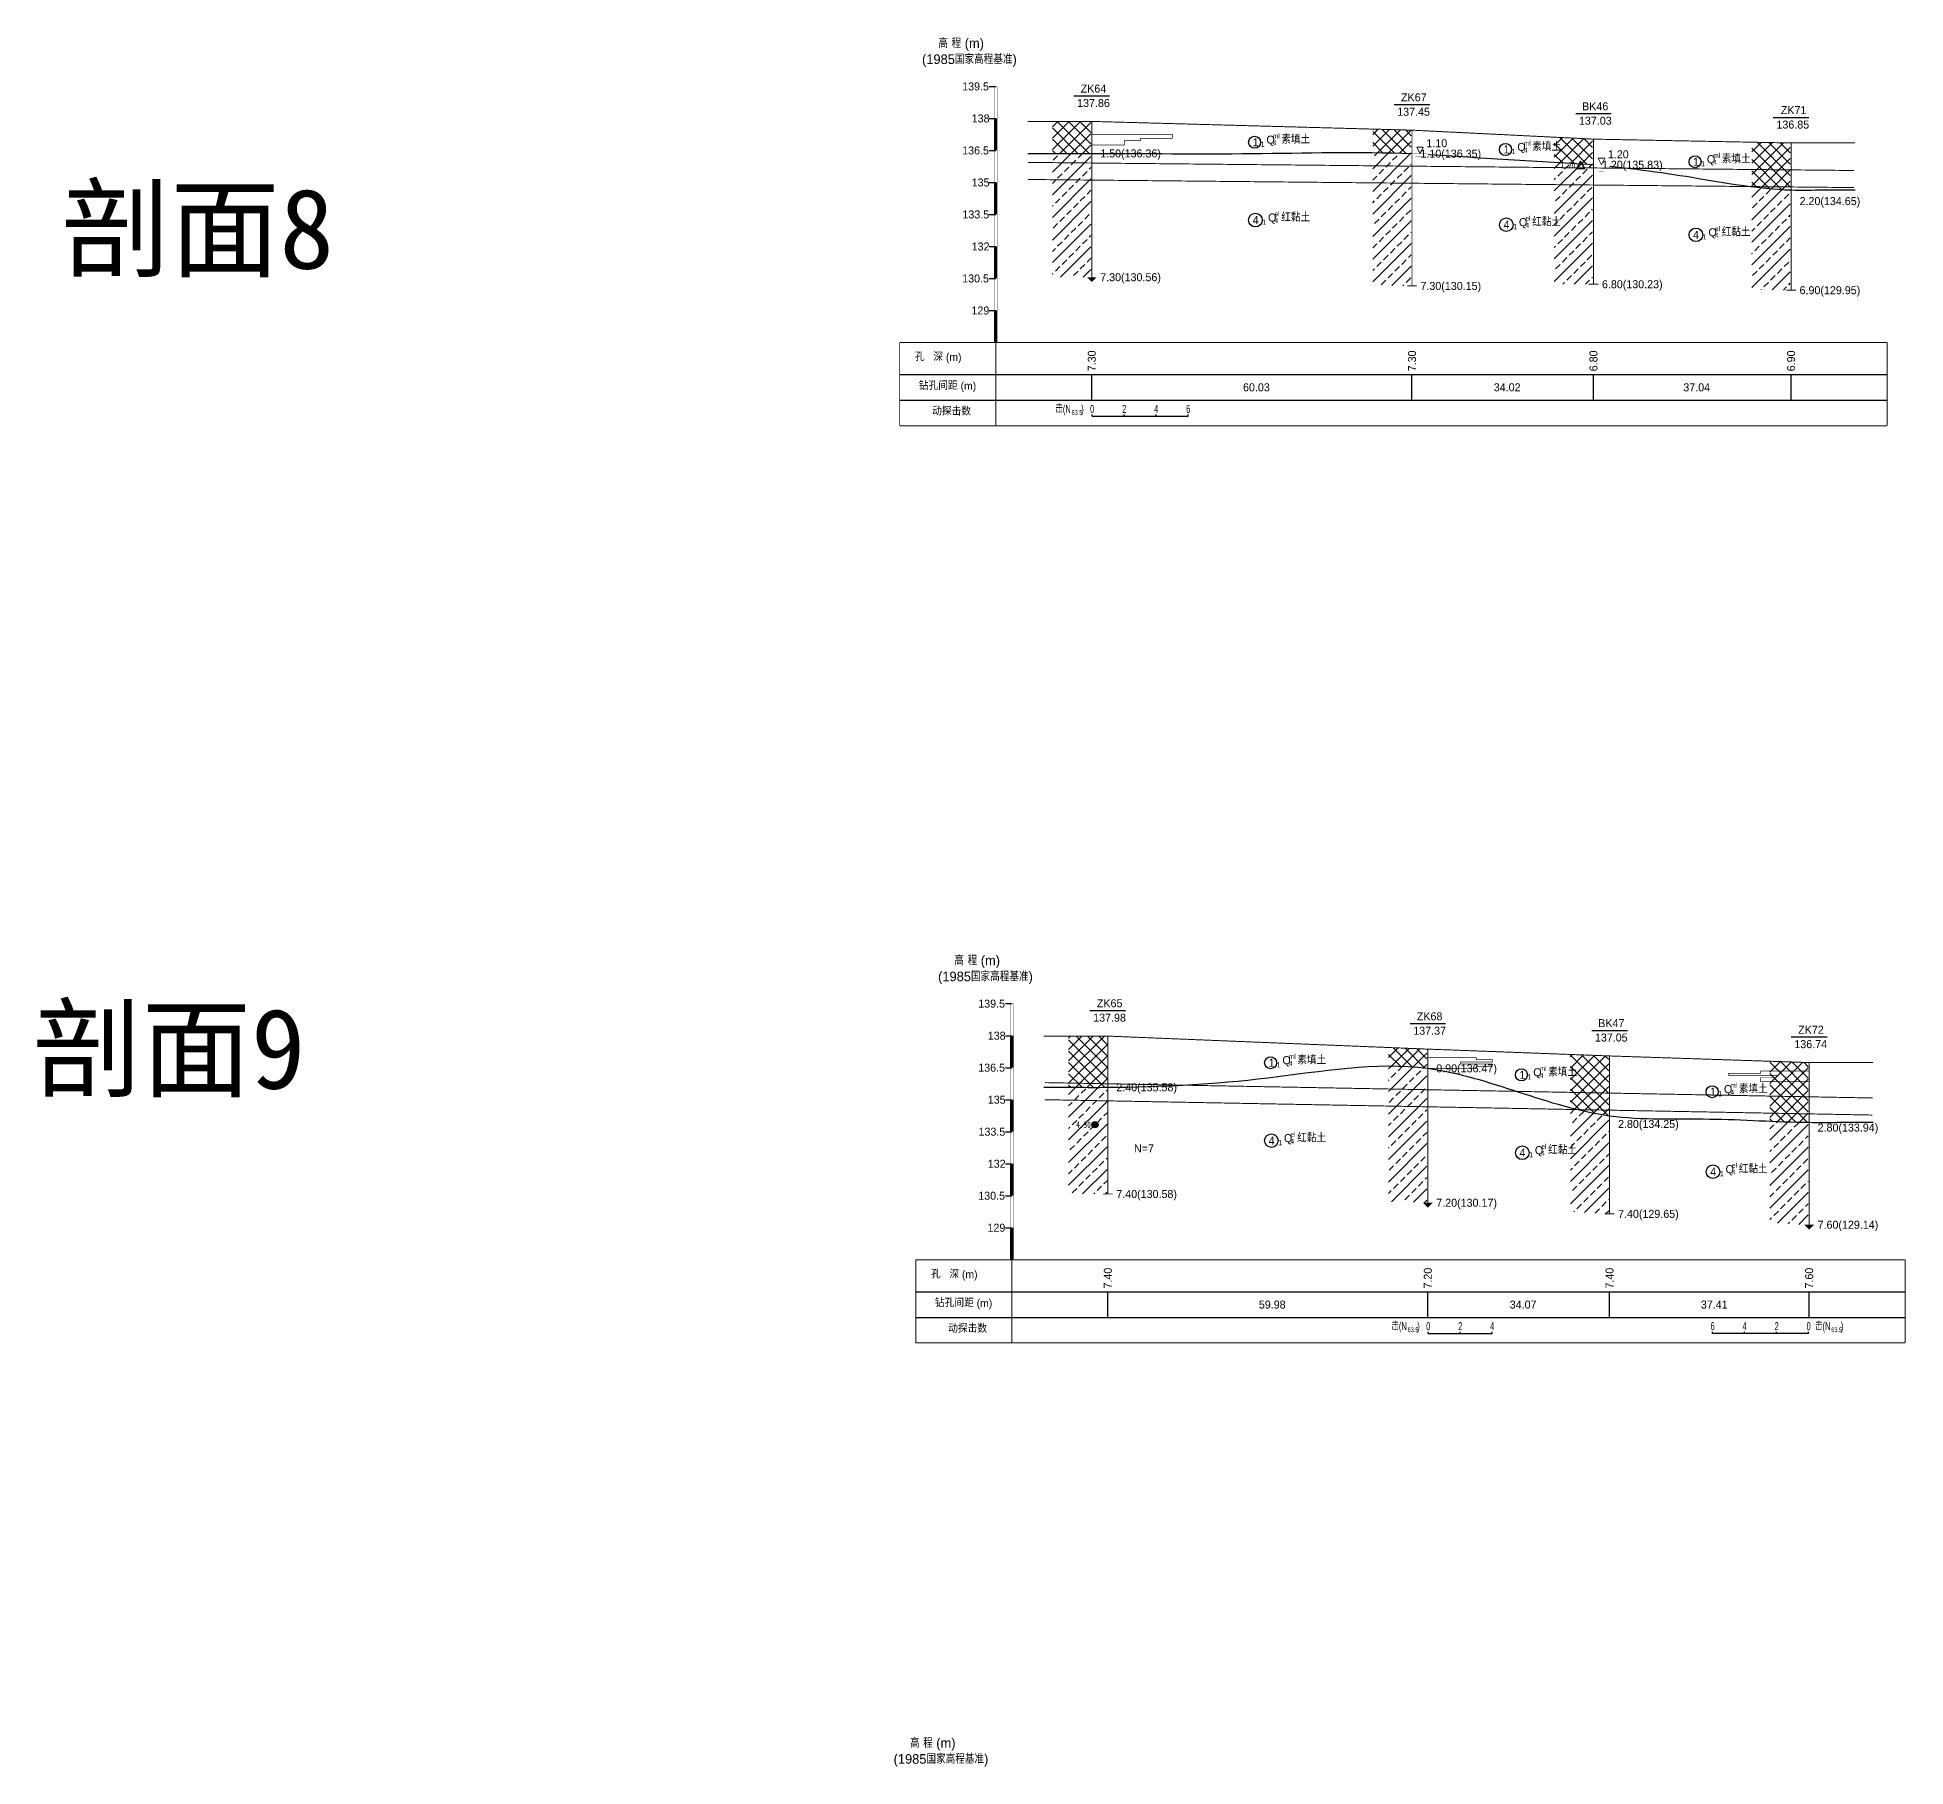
# Model space of a CAD drawing. Header units: inches. Extents: x -205 to 12199, y -11610 to -150.
# Drawn here: x -147 to 437, y -2958 to -2418 of the extents above; entities that cross this region are included whole.
import ezdxf
from ezdxf.enums import TextEntityAlignment as Align

# ---------------------------------------------------------------- set-up
doc = ezdxf.new("R2010")
doc.units = ezdxf.units.IN
doc.header["$MEASUREMENT"] = 0
for name, color, linetype in [('GiCAD_PouMian', 7, 'Continuous'), ('GICAD_QUYANG', 7, 'Continuous'), ('地质-原位曲线', 7, 'Continuous'), ('地质-图框', 7, 'Continuous'), ('地质-地层符号', 3, 'Continuous'), ('地质-地层线', 7, 'Continuous'), ('地质-地面线', 7, 'Continuous'), ('地质-填充花纹', 4, 'Continuous'), ('地质-文字', 7, 'Continuous'), ('地质-标注栏', 7, 'Continuous'), ('地质-标贯', 7, 'Continuous'), ('地质-水位线', 5, 'Continuous'), ('地质-钻孔', 7, 'Continuous'), ('管底', 7, 'Continuous')]:
    doc.layers.add(name, color=color, linetype=linetype)
doc.styles.add('LZ_PMT_LINE', font='', dxfattribs={"height": 2})
doc.styles.get("Standard").update_dxf_attribs({"font": ''})
doc.styles.add('地层编号', font='Comfont.shx', dxfattribs={"width": 0.7, "height": 2.5, "bigfont": 'Hztxt12a.shx'})
doc.styles.add('宋体', font='')
doc.styles.add('层底标注', font='Comfont.shx', dxfattribs={"width": 0.7, "height": 2.5, "bigfont": 'Hztxt12a.shx'})
doc.styles.add('岩土名称', font='Comfont.shx', dxfattribs={"width": 0.7, "height": 2.5, "bigfont": 'Hztxt12a.shx'})
doc.styles.add('时代', font='Comfont.shx', dxfattribs={"width": 0.7, "height": 2.5, "bigfont": 'Hztxt12a.shx'})
doc.styles.add('标注栏数据', font='Comfont.shx', dxfattribs={"width": 0.7, "height": 2.5, "bigfont": 'Hztxt12a.shx'})
doc.styles.add('标贯动探', font='Comfont.shx', dxfattribs={"width": 0.7, "height": 2.5, "bigfont": 'Hztxt12a.shx'})
doc.styles.add('钻孔标注', font='Comfont.shx', dxfattribs={"width": 0.7, "height": 2.5, "bigfont": 'Hztxt12a.shx'})
doc.styles.add('高程系统', font='Comfont.shx', dxfattribs={"width": 0.7, "height": 3, "bigfont": 'Hztxt12a.shx'})
doc.styles.get('LZ_PMT_LINE').set_extended_font_data('SimSun')
doc.styles.get('Standard').set_extended_font_data('SimSun')
doc.styles.get('宋体').set_extended_font_data('宋体')
doc.linetypes.add('swx', pattern='A,7,-1.5,["●",LZ_PMT_LINE,S=0.05,R=0,X=0,Y=0],-1.5', length=10)
pattern_1 = [(45, (-9409.4053, -2620.8503), (-3.535534, 3.535534), []), (45, (-9405.87, -2620.8503), (-3.535534, 3.535534), [2, -1])]
pattern_2 = [(45, (-9409.4053, -2620.8503), (-1.76776695, 1.76776695), []), (135, (-9409.4053, -2620.8503), (-1.76776695, -1.76776695), [])]
pattern_3 = [(45, (-9834.0776, -2907.3977), (-3.535534, 3.535534), []), (45, (-9830.542, -2907.3977), (-3.535534, 3.535534), [2, -1])]
pattern_4 = [(45, (-9834.0776, -2907.3977), (-1.76776695, 1.76776695), []), (135, (-9834.0776, -2907.3977), (-1.76776695, -1.76776695), [])]

# ---------------------------------------------------------------- blocks, each defined once
blk = doc.blocks.new('shuiweifhcj')
at = {"color": 7, "linetype": 'Continuous'}
blk.add_wipeout([(-2.46, -2.23), (2.54, -2.23), (2.54, 2.23), (-2.46, 2.23)], dxfattribs=at).dxf.layer = '地质-水位线'
at = {"color": 7}
for points, const_width in [([(-2.25, 0.02), (2.32, 0.02)], 0.075), ([(-1.5, -1), (1.5, -1)], 0.075), ([(-0.75, -2), (0.75, -2)], 0.05)]:
    blk.add_lwpolyline(points, dxfattribs=dict(at, const_width=const_width))
at = {"color": 7, "lineweight": 0}
blk.add_lwpolyline([(0.02, 0.02), (1.02, 2.02), (-0.98, 2.02), (0.02, 0.02)], dxfattribs=at)
blk = doc.blocks.new('gkqy_shui.dwg不标', base_point=(0, 0.38))
at = {"color": 7}
blk.add_lwpolyline([(1.33, -0.77), (0, 1.53), (-1.33, -0.77)], close=True, dxfattribs=at)
blk = doc.blocks.new('gkqy_yuan.dwg不标')
at = {"layer": 'GiCAD_PouMian'}
h = blk.add_hatch(color=7, dxfattribs=at)
edge = h.paths.add_edge_path()
edge.add_arc((0, 0), 1, 0, 360)
at = {"layer": 'GICAD_QUYANG', "color": 7}
blk.add_circle((0, 0), 1, dxfattribs=at)

msp = doc.modelspace()

# ---------------------------------------------------------------- hatches: boundary and pattern name
at = {"layer": '地质-填充花纹', "linetype": 'Continuous'}
h = msp.add_hatch(dxfattribs=at)
h.set_pattern_fill('GKSTT', scale=0.5, style=0, pattern_type=2)
h.set_pattern_definition(pattern_2)
h.paths.add_polyline_path([(182.30077, -2453.96757), (170.30077, -2453.96757), (170.30077, -2443.96757), (182.30077, -2443.96757)])
h = msp.add_hatch(dxfattribs=at)
h.set_pattern_fill('GKSTT', scale=0.5, style=0, pattern_type=2)
h.set_pattern_definition(pattern_2)
h.paths.add_polyline_path([(282.34855, -2446.6941), (282.34855, -2454.02563), (277.57113, -2453.86078), (272.57237, -2453.75045), (270.34855, -2453.72485), (270.34855, -2446.36625)])
h = msp.add_hatch(dxfattribs=at)
h.set_pattern_fill('GKSTT', scale=0.5, style=0, pattern_type=2)
h.set_pattern_definition(pattern_2)
h.paths.add_polyline_path([(339.04263, -2449.48857), (339.04263, -2457.48269), (330.914, -2456.89006), (327.04263, -2456.66001), (327.04263, -2448.89592)])
h = msp.add_hatch(dxfattribs=at)
h.set_pattern_fill('GKSTT', scale=0.5, style=0, pattern_type=2)
h.set_pattern_definition(pattern_2)
h.paths.add_polyline_path([(400.7808, -2450.69601), (400.7808, -2465.35281), (394.89815, -2465.00635), (389.92515, -2464.48979), (388.7808, -2464.33657), (388.7808, -2450.46277)])
h = msp.add_hatch(dxfattribs=at)
h.set_pattern_fill('GKFZNT', scale=0.5, style=0, pattern_type=2)
h.set_pattern_definition(pattern_1)
h.paths.add_polyline_path([(182.30077, -2492.63341), (177.551, -2492.61769), (172.55135, -2492.63424), (170.30077, -2492.63424), (170.30077, -2453.96757), (182.30077, -2453.96757)])
h = msp.add_hatch(dxfattribs=at)
h.set_pattern_fill('GKFZNT', scale=0.5, style=0, pattern_type=2)
h.set_pattern_definition(pattern_1)
h.paths.add_polyline_path([(272.57237, -2453.75045), (277.57113, -2453.86078), (282.34855, -2454.02563), (282.34855, -2495.36299), (277.03989, -2495.26512), (271.48182, -2495.09737), (270.34855, -2495.05958), (270.34855, -2453.72485)])
h = msp.add_hatch(dxfattribs=at)
h.set_pattern_fill('GKFZNT', scale=0.5, style=0, pattern_type=2)
h.set_pattern_definition(pattern_1)
h.paths.add_polyline_path([(330.914, -2456.89006), (339.04263, -2457.48269), (339.04263, -2494.83398), (332.99398, -2494.82749), (332.48094, -2494.83425), (327.04263, -2494.83425), (327.04263, -2456.66001)])
h = msp.add_hatch(dxfattribs=at)
h.set_pattern_fill('GKFZNT', scale=0.5, style=0, pattern_type=2)
h.set_pattern_definition(pattern_1)
h.paths.add_polyline_path([(389.92515, -2464.48979), (394.89815, -2465.00635), (400.7808, -2465.35281), (400.7808, -2496.69564), (395.88523, -2496.59326), (390.74061, -2496.42273), (388.7808, -2496.35091), (388.7808, -2464.33657)])
h = msp.add_hatch(dxfattribs=at)
h.set_pattern_fill('GKSTT', scale=0.5, style=0, pattern_type=2)
h.set_pattern_definition(pattern_4)
h.paths.add_polyline_path([(187.31853, -2745.71505), (177.56853, -2745.71505), (175.31853, -2745.71373), (175.31853, -2729.71505), (187.31853, -2729.71505)])
h = msp.add_hatch(dxfattribs=at)
h.set_pattern_fill('GKSTT', scale=0.5, style=0, pattern_type=2)
h.set_pattern_definition(pattern_4)
h.paths.add_polyline_path([(287.28137, -2733.77155), (287.28137, -2739.75695), (282.33919, -2739.26726), (277.34392, -2739.06345), (275.28137, -2739.07894), (275.28137, -2733.28337)])
h = msp.add_hatch(dxfattribs=at)
h.set_pattern_fill('GKSTT', scale=0.5, style=0, pattern_type=2)
h.set_pattern_definition(pattern_4)
h.paths.add_polyline_path([(344.07184, -2735.90561), (344.07184, -2754.53421), (335.1056, -2752.83231), (332.07184, -2752.05486), (332.07184, -2735.45484)])
h = msp.add_hatch(dxfattribs=at)
h.set_pattern_fill('GKFZNT', scale=0.5, style=0, pattern_type=2)
h.set_pattern_definition(pattern_3)
h.paths.add_polyline_path([(282.33919, -2739.26726), (287.28137, -2739.75695), (287.28137, -2781.77289), (281.97983, -2781.58572), (276.42571, -2781.44816), (275.28137, -2781.42302), (275.28137, -2739.07894), (277.34392, -2739.06345)])
h = msp.add_hatch(dxfattribs=at)
h.set_pattern_fill('GKSTT', scale=0.5, style=0, pattern_type=2)
h.set_pattern_definition(pattern_4)
h.paths.add_polyline_path([(406.41846, -2737.97337), (406.41846, -2756.64265), (400.47837, -2756.50798), (395.4818, -2756.32317), (394.41846, -2756.27765), (394.41846, -2737.57559)])
h = msp.add_hatch(dxfattribs=at)
h.set_pattern_fill('GKFZNT', scale=0.5, style=0, pattern_type=2)
h.set_pattern_definition(pattern_3)
h.paths.add_polyline_path([(177.56853, -2745.71505), (187.31853, -2745.71505), (187.31853, -2779.04755), (182.56876, -2779.0318), (177.56853, -2779.04838), (175.31853, -2779.04838), (175.31853, -2745.71373)])
h = msp.add_hatch(dxfattribs=at)
h.set_pattern_fill('GKFZNT', scale=0.5, style=0, pattern_type=2)
h.set_pattern_definition(pattern_3)
h.paths.add_polyline_path([(335.1056, -2752.83231), (344.07184, -2754.53421), (344.07184, -2785.23344), (338.01123, -2784.8724), (332.07184, -2784.50494), (332.07184, -2752.05486)])
h = msp.add_hatch(dxfattribs=at)
h.set_pattern_fill('GKFZNT', scale=0.5, style=0, pattern_type=2)
h.set_pattern_definition(pattern_3)
h.paths.add_polyline_path([(395.4818, -2756.32317), (400.47837, -2756.50798), (406.41846, -2756.64265), (406.41846, -2788.63885), (401.47055, -2788.45157), (396.27577, -2788.1402), (394.41846, -2788.01795), (394.41846, -2756.27765)])

# ---------------------------------------------------------------- linework, layer by layer
at = {"layer": '地质-原位曲线', "color": 7, "linetype": 'Continuous'}
for p, q in [((182.70115, -2536.03424), (182.70115, -2535.53424)), ((182.70115, -2536.03424), (212.70115, -2536.03424)), ((192.70115, -2536.03424), (192.70115, -2535.53424)), ((202.70115, -2536.03424), (202.70115, -2535.53424)), ((212.70115, -2536.03424), (212.70115, -2535.53424)), ((287.6812, -2822.58169), (287.6812, -2822.08169)), ((287.6812, -2822.58169), (307.6812, -2822.58169)), ((297.6812, -2822.58169), (297.6812, -2822.08169)), ((307.6812, -2822.58169), (307.6812, -2822.08169)), ((376.51812, -2822.58169), (376.51812, -2822.08169)), ((406.51812, -2822.58169), (376.51812, -2822.58169)), ((386.51812, -2822.58169), (386.51812, -2822.08169)), ((396.51812, -2822.58169), (396.51812, -2822.08169)), ((406.51812, -2822.58169), (406.51812, -2822.08169))]:
    msp.add_line(p, q, dxfattribs=at)
at = {"layer": '地质-原位曲线', "color": 7, "linetype": 'Continuous', "const_width": 0.2, "flags": 128}
for points in [[(182.70115, -2447.96758), (207.70115, -2447.96758), (207.70115, -2448.63423), (207.70115, -2448.63423), (207.70115, -2449.3009), (197.70115, -2449.3009), (197.70115, -2449.96758), (192.70115, -2449.96758), (192.70115, -2450.63423), (192.70115, -2450.63423), (192.70115, -2451.3009), (182.70115, -2451.3009)], [(287.6812, -2736.44839), (302.6812, -2736.44839), (302.6812, -2737.11506), (307.6812, -2737.11506), (307.6812, -2737.78172), (297.6812, -2737.78172), (297.6812, -2738.44839), (307.6812, -2738.44839), (307.6812, -2739.11506), (302.6812, -2739.11506), (302.6812, -2739.78172), (287.6812, -2739.78172)], [(406.51812, -2740.64832), (391.51812, -2740.64832), (391.51812, -2741.31498), (381.51812, -2741.31498), (381.51812, -2741.98165), (396.51812, -2741.98165), (396.51812, -2742.64832), (391.51812, -2742.64832), (391.51812, -2743.31498), (391.51812, -2743.31498), (391.51812, -2743.98165), (406.51812, -2743.98165)]]:
    msp.add_lwpolyline(points, dxfattribs=at)
at = {"layer": '地质-地层符号', "color": 7, "linetype": 'Continuous'}
for centre, major_axis in [((233.44966, -2450.46758), (0, 1.875)), ((311.82059, -2452.73425), (0, 1.875)), ((371.03672, -2456.56756), (0, 1.875)), ((233.69966, -2474.80091), (0, 2.125)), ((312.07059, -2476.23505), (0, 2.125)), ((371.28672, -2479.40089), (0, 2.125)), ((238.42495, -2738.04838), (0, 1.875)), ((316.8016, -2741.81503), (0, 1.875)), ((376.37015, -2747.08166), (0, 1.875)), ((238.67495, -2762.38172), (0, 2.125)), ((317.0516, -2766.15343), (0, 2.125)), ((376.62015, -2772.08166), (0, 2.125))]:
    msp.add_ellipse(centre, major_axis=major_axis, ratio=1, dxfattribs=at)
at = {"layer": '地质-地层线', "color": 7, "lineweight": 25}
for points in [[(162.55077, -2453.96757), (172.55077, -2453.96757), (182.55077, -2453.96757), (232.57466, -2454.00091), (282.59855, -2454.03426), (310.94559, -2455.76759), (339.29263, -2457.50091), (370.16172, -2461.43422), (401.0308, -2465.36753), (411.0308, -2465.36753), (421.0308, -2465.36753)], [(167.56853, -2745.71505), (177.56853, -2745.71505), (187.56853, -2745.71505), (237.54995, -2742.74838), (287.53137, -2739.78172), (315.9266, -2747.18169), (344.32184, -2754.58167), (375.49515, -2755.61499), (406.66846, -2756.64832), (416.66846, -2756.64832), (426.66846, -2756.64832)]]:
    msp.add_spline(points, degree=3, dxfattribs=at)
at = {"layer": '地质-地面线', "color": 7, "linetype": 'Continuous', "const_width": 0.3}
for points in [[(162.55077, -2443.96757), (182.55077, -2443.96757), (282.59855, -2446.70093), (339.29263, -2449.50091), (401.0308, -2450.70086), (421.0308, -2450.70086)], [(167.56853, -2729.71505), (187.56853, -2729.71505), (287.53137, -2733.78172), (344.32184, -2735.915), (406.66846, -2737.98165), (426.66846, -2737.98165)]]:
    msp.add_lwpolyline(points, dxfattribs=at)
at = {"layer": '地质-文字', "color": 7, "linetype": 'Continuous'}
for p, q in [((150.55077, -2433.03424), (152.55077, -2433.03424)), ((150.55077, -2443.03424), (152.55077, -2443.03424)), ((150.55077, -2453.03424), (152.55077, -2453.03424)), ((150.55077, -2463.03424), (152.55077, -2463.03424)), ((150.55077, -2473.03424), (152.55077, -2473.03424)), ((150.55077, -2483.03424), (152.55077, -2483.03424)), ((150.55077, -2493.03424), (152.55077, -2493.03424)), ((150.55077, -2503.03424), (152.55077, -2503.03424)), ((155.56853, -2719.58169), (157.56853, -2719.58169)), ((155.56853, -2729.58169), (157.56853, -2729.58169)), ((155.56853, -2739.58169), (157.56853, -2739.58169)), ((155.56853, -2749.58169), (157.56853, -2749.58169)), ((155.56853, -2759.58169), (157.56853, -2759.58169)), ((155.56853, -2769.58169), (157.56853, -2769.58169)), ((155.56853, -2779.58169), (157.56853, -2779.58169)), ((155.56853, -2789.58169), (157.56853, -2789.58169))]:
    msp.add_line(p, q, dxfattribs=at)
at = {"layer": '地质-文字', "color": 7, "linetype": 'Continuous', "flags": 128}
for points, const_width in [([(152.05077, -2433.03424), (153.05077, -2433.03424)], 0.1), ([(152.05077, -2433.03424), (152.05077, -2513.03424)], 0.1), ([(153.05077, -2433.03424), (153.05077, -2513.03424)], 0.1), ([(152.55077, -2443.03424), (152.55077, -2453.03424)], 1), ([(152.55077, -2463.03424), (152.55077, -2473.03424)], 1), ([(152.55077, -2483.03424), (152.55077, -2493.03424)], 1), ([(152.55077, -2503.03424), (152.55077, -2513.03424)], 1), ([(157.06853, -2719.58169), (158.06853, -2719.58169)], 0.1), ([(157.06853, -2719.58169), (157.06853, -2799.58169)], 0.1), ([(158.06853, -2719.58169), (158.06853, -2799.58169)], 0.1), ([(157.56853, -2729.58169), (157.56853, -2739.58169)], 1), ([(157.56853, -2749.58169), (157.56853, -2759.58169)], 1), ([(157.56853, -2769.58169), (157.56853, -2779.58169)], 1), ([(157.56853, -2789.58169), (157.56853, -2799.58169)], 1)]:
    msp.add_lwpolyline(points, dxfattribs=dict(at, const_width=const_width))
at = {"layer": '地质-标注栏', "color": 7, "linetype": 'Continuous', "const_width": 0.3}
for points in [[(122.55076, -2513.03424), (431.03078, -2513.03424)], [(122.55076, -2513.03424), (122.55076, -2539.03424)], [(152.55076, -2513.03424), (152.55076, -2539.03424)], [(431.03078, -2513.03424), (431.03078, -2539.03424)], [(122.55076, -2539.03424), (431.03078, -2539.03424)], [(127.5689, -2799.58169), (436.66883, -2799.58169)], [(127.5689, -2799.58169), (127.5689, -2825.58169)], [(157.5689, -2799.58169), (157.5689, -2825.58169)], [(436.66883, -2799.58169), (436.66883, -2825.58169)], [(127.5689, -2825.58169), (436.66883, -2825.58169)]]:
    msp.add_lwpolyline(points, dxfattribs=at)
at = {"layer": '地质-标注栏', "color": 7, "linetype": 'Continuous'}
for points in [[(122.55076, -2523.03424), (431.03078, -2523.03424)], [(182.55077, -2531.03424), (182.55077, -2523.03424)], [(282.59855, -2531.03424), (282.59855, -2523.03424)], [(282.59855, -2531.03424), (282.59855, -2523.03424)], [(339.29263, -2531.03424), (339.29263, -2523.03424)], [(339.29263, -2531.03424), (339.29263, -2523.03424)], [(401.0308, -2531.03424), (401.0308, -2523.03424)], [(122.55076, -2531.03424), (431.03078, -2531.03424)], [(127.5689, -2809.58169), (436.66883, -2809.58169)], [(187.56853, -2817.58169), (187.56853, -2809.58169)], [(287.53137, -2817.58169), (287.53137, -2809.58169)], [(287.53137, -2817.58169), (287.53137, -2809.58169)], [(344.32184, -2817.58169), (344.32184, -2809.58169)], [(344.32184, -2817.58169), (344.32184, -2809.58169)], [(406.66846, -2817.58169), (406.66846, -2809.58169)], [(127.5689, -2817.58169), (436.66883, -2817.58169)]]:
    msp.add_lwpolyline(points, dxfattribs=at)
at = {"layer": '地质-钻孔', "color": 7, "linetype": 'Continuous'}
for p, q in [((176.97947, -2435.96758), (188.12205, -2435.96758)), ((276.98533, -2438.70093), (288.21189, -2438.70093)), ((333.76267, -2441.50092), (344.82224, -2441.50092)), ((395.45896, -2442.70087), (406.60251, -2442.70087)), ((181.99663, -2721.71505), (193.14019, -2721.71505)), ((282.00151, -2725.78172), (293.06108, -2725.78172)), ((338.75054, -2727.915), (349.89312, -2727.915)), ((401.05523, -2729.98165), (412.28179, -2729.98165))]:
    msp.add_line(p, q, dxfattribs=at)
at = {"layer": '地质-钻孔', "color": 7, "const_width": 0.3, "flags": 128}
for points in [[(182.55077, -2443.96757), (182.55077, -2492.63424)], [(401.0308, -2450.70086), (401.0308, -2496.70086)], [(187.56853, -2729.71505), (187.56853, -2779.04838)], [(287.53137, -2733.78172), (287.53137, -2781.78172)], [(344.32184, -2735.915), (344.32184, -2785.24833)], [(406.66846, -2737.98165), (406.66846, -2788.64832)]]:
    msp.add_lwpolyline(points, dxfattribs=at)
at = {"layer": '地质-钻孔', "color": 7, "linetype": 'Continuous', "const_width": 0.3, "flags": 128}
for points in [[(281.09855, -2495.36759), (284.09855, -2495.36759)], [(337.79263, -2494.83425), (340.79263, -2494.83425)], [(399.5308, -2496.70086), (402.5308, -2496.70086)], [(186.06853, -2779.04838), (189.06853, -2779.04838)], [(342.82184, -2785.24833), (345.82184, -2785.24833)]]:
    msp.add_lwpolyline(points, dxfattribs=at)
at = {"layer": '地质-钻孔', "color": 7, "linetype": 'Continuous'}
for points in [[(181.05077, -2492.63424), (184.05077, -2492.63424), (182.55077, -2494.13424)], [(286.03137, -2781.78172), (289.03137, -2781.78172), (287.53137, -2783.28172)], [(405.16846, -2788.64832), (408.16846, -2788.64832), (406.66846, -2790.14832)]]:
    msp.add_solid(points, dxfattribs=at)
at = {"layer": '管底', "linetype": 'swx', "const_width": 0.3}
for points in [[(167.92329, -2744.24838), (426.5376, -2749.04777)], [(167.82434, -2749.58046), (426.43865, -2754.37985)]]:
    msp.add_lwpolyline(points, dxfattribs=at)

# ---------------------------------------------------------------- block references
at = {"layer": '地质-图框', "color": 7, "linetype": 'Continuous'}
msp.add_blockref('gkqy_yuan.dwg不标', (183.56853, -2757.38172), dxfattribs=at)

# ---------------------------------------------------------------- texts
at = {"layer": 'GiCAD_PouMian', "color": 7, "style": '宋体'}
for s, p in [('剖面8', (-139.38628, -2489.9811)), ('剖面9', (-148.3125, -2746.13437))]:
    msp.add_text(s, height=25, dxfattribs=at).set_placement(p)
at = {"layer": '地质-原位曲线', "color": 7, "linetype": 'Continuous', "style": '标注栏数据', "width": 0.7}
for s, height, p in [('击', 2.5, (171.18031, -2535.03424)), ('(N', 2.5, (173.53031, -2535.03424)), (')', 2.5, (179.25365, -2535.03424)), ('63.5', 1.5, (176.23865, -2535.65924)), ('击', 2.5, (276.16037, -2821.58169)), ('(N', 2.5, (278.51037, -2821.58169)), (')', 2.5, (284.2337, -2821.58169)), ('击', 2.5, (408.51812, -2821.58169)), ('(N', 2.5, (410.86812, -2821.58169)), (')', 2.5, (416.59145, -2821.58169)), ('63.5', 1.5, (281.2187, -2822.20669)), ('63.5', 1.5, (413.57645, -2822.20669))]:
    msp.add_text(s, height=height, dxfattribs=at).set_placement(p)
for s, p in [('0', (182.70115, -2535.03424)), ('2', (192.70115, -2535.03424)), ('4', (202.70115, -2535.03424)), ('6', (212.70115, -2535.03424)), ('0', (287.6812, -2821.58169)), ('2', (297.6812, -2821.58169)), ('4', (307.6812, -2821.58169)), ('6', (376.51812, -2821.58169)), ('4', (386.51812, -2821.58169)), ('2', (396.51812, -2821.58169)), ('0', (406.51812, -2821.58169))]:
    msp.add_text(s, height=2.5, dxfattribs=at).set_placement(p, align=Align.CENTER)
at = {"layer": '地质-图框', "color": 7, "linetype": 'Continuous', "width": 0.7}
for s, p in [('1.20', (329.09164, -2458.64961)), ('4.30', (177.69393, -2758.38172))]:
    msp.add_text(s, height=2, dxfattribs=at).set_placement(p)
at = {"layer": '地质-地层符号', "color": 7, "linetype": 'Continuous'}
for s, height, style, p in [('1', 2.5, '地层编号', (232.82466, -2451.71758)), ('1', 1.625, '地层编号', (235.32466, -2451.91758)), ('Q', 2.5, '时代', (237.13716, -2450.91758)), ('素填土', 2.5, '岩土名称', (241.80383, -2450.91758)), ('Q', 2.5, '时代', (315.50809, -2453.18425)), ('素填土', 2.5, '岩土名称', (320.17476, -2453.18425)), ('1', 2.5, '地层编号', (311.19559, -2453.98425)), ('1', 1.625, '地层编号', (313.69559, -2454.18425)), ('1', 2.5, '地层编号', (370.41172, -2457.81756)), ('1', 1.625, '地层编号', (372.91172, -2458.01756)), ('Q', 2.5, '时代', (374.72422, -2457.01756)), ('素填土', 2.5, '岩土名称', (379.39088, -2457.01756)), ('4', 2.5, '地层编号', (232.82466, -2476.05091)), ('1', 1.625, '地层编号', (235.82466, -2476.25091)), ('Q', 2.5, '时代', (237.63716, -2475.25091)), ('红黏土', 2.5, '岩土名称', (241.76216, -2475.25091)), ('Q', 2.5, '时代', (316.00809, -2476.68505)), ('红黏土', 2.5, '岩土名称', (320.13309, -2476.68505)), ('4', 2.5, '地层编号', (311.19559, -2477.48505)), ('1', 1.625, '地层编号', (314.19559, -2477.68505)), ('4', 2.5, '地层编号', (370.41172, -2480.65089)), ('1', 1.625, '地层编号', (373.41172, -2480.85089)), ('Q', 2.5, '时代', (375.22422, -2479.85089)), ('红黏土', 2.5, '岩土名称', (379.34922, -2479.85089)), ('1', 2.5, '地层编号', (237.79995, -2739.29838)), ('Q', 2.5, '时代', (242.11245, -2738.49838)), ('素填土', 2.5, '岩土名称', (246.77911, -2738.49838)), ('1', 1.625, '地层编号', (240.29995, -2739.49838)), ('1', 2.5, '地层编号', (316.1766, -2743.06503)), ('1', 1.625, '地层编号', (318.6766, -2743.26503)), ('Q', 2.5, '时代', (320.4891, -2742.26503)), ('素填土', 2.5, '岩土名称', (325.15577, -2742.26503)), ('1', 2.5, '地层编号', (375.74515, -2748.33166)), ('1', 1.625, '地层编号', (378.24515, -2748.53166)), ('Q', 2.5, '时代', (380.05765, -2747.53166)), ('素填土', 2.5, '岩土名称', (384.72432, -2747.53166)), ('Q', 2.5, '时代', (242.61245, -2762.83172)), ('红黏土', 2.5, '岩土名称', (246.73745, -2762.83172)), ('4', 2.5, '地层编号', (237.79995, -2763.63172)), ('1', 1.625, '地层编号', (240.79995, -2763.83172)), ('4', 2.5, '地层编号', (316.1766, -2767.40343)), ('1', 1.625, '地层编号', (319.1766, -2767.60343)), ('Q', 2.5, '时代', (320.9891, -2766.60343)), ('红黏土', 2.5, '岩土名称', (325.1141, -2766.60343)), ('4', 2.5, '地层编号', (375.74515, -2773.33166)), ('1', 1.625, '地层编号', (378.74515, -2773.53166)), ('Q', 2.5, '时代', (380.55765, -2772.53166)), ('红黏土', 2.5, '岩土名称', (384.68265, -2772.53166))]:
    msp.add_text(s, height=height, dxfattribs=dict(at, style=style)).set_placement(p)
at = {"layer": '地质-地层符号', "color": 7, "linetype": 'Continuous', "style": '时代', "width": 0.8}
for s, p in [('4', (239.17049, -2451.41758)), ('ml', (239.17049, -2449.25091)), ('ml', (317.54142, -2451.51759)), ('4', (317.54142, -2453.68425)), ('4', (376.75755, -2457.51756)), ('ml', (376.75755, -2455.35089)), ('4', (239.67049, -2475.75091)), ('el', (239.67049, -2473.58425)), ('el', (318.04142, -2475.01838)), ('4', (318.04142, -2477.18505)), ('4', (377.25755, -2480.35089)), ('el', (377.25755, -2478.18422)), ('ml', (244.14578, -2736.83172)), ('4', (244.14578, -2738.99838)), ('4', (322.52244, -2742.76503)), ('ml', (322.52244, -2740.59836)), ('4', (382.09099, -2748.03166)), ('ml', (382.09099, -2745.86499)), ('el', (244.64578, -2761.16505)), ('4', (244.64578, -2763.33172)), ('4', (323.02244, -2767.10343)), ('el', (323.02244, -2764.93676)), ('4', (382.59099, -2773.03166)), ('el', (382.59099, -2770.86499))]:
    msp.add_text(s, height=1.5, dxfattribs=at).set_placement(p)
at = {"layer": '地质-文字', "color": 7, "linetype": 'Continuous'}
for s, height, style, p in [('高 程 (m)', 3, '高程系统', (134.63518, -2421.03424)), ('(1985国家高程基准)', 3, '高程系统', (129.53518, -2426.03424)), ('139.5', 2.5, '高程系统', (142.07458, -2434.28424)), ('138', 2.5, '高程系统', (145.05077, -2444.28424)), ('136.5', 2.5, '高程系统', (142.07458, -2454.28424)), ('1.50(136.36)', 2.5, '层底标注', (185.20077, -2455.21757)), ('135', 2.5, '高程系统', (145.05077, -2464.28424)), ('2.20(134.65)', 2.5, '层底标注', (403.6808, -2470.11026)), ('133.5', 2.5, '高程系统', (142.15792, -2474.28424)), ('132', 2.5, '高程系统', (145.05077, -2484.28424)), ('130.5', 2.5, '高程系统', (142.07458, -2494.28424)), ('7.30(130.56)', 2.5, '层底标注', (185.20077, -2493.88424)), ('7.30(130.15)', 2.5, '层底标注', (285.24855, -2496.61759)), ('6.80(130.23)', 2.5, '层底标注', (341.94263, -2496.08425)), ('6.90(129.95)', 2.5, '层底标注', (403.6808, -2497.95086)), ('129', 2.5, '高程系统', (144.96744, -2504.28424)), ('高 程 (m)', 3, '高程系统', (139.65294, -2707.58169)), ('(1985国家高程基准)', 3, '高程系统', (134.55294, -2712.58169)), ('139.5', 2.5, '高程系统', (147.09234, -2720.83169)), ('138', 2.5, '高程系统', (150.06853, -2730.83169)), ('136.5', 2.5, '高程系统', (147.09234, -2740.83169)), ('0.90(136.47)', 2.5, '层底标注', (290.18137, -2741.03172)), ('135', 2.5, '高程系统', (150.06853, -2750.83169)), ('2.40(135.58)', 2.5, '层底标注', (190.21853, -2746.96505)), ('133.5', 2.5, '高程系统', (147.17567, -2760.83169)), ('2.80(134.25)', 2.5, '层底标注', (346.97184, -2758.41942)), ('2.80(133.94)', 2.5, '层底标注', (409.31846, -2759.54504)), ('132', 2.5, '高程系统', (150.06853, -2770.83169)), ('7.40(130.58)', 2.5, '层底标注', (190.21853, -2780.29838)), ('130.5', 2.5, '高程系统', (147.09234, -2780.83169)), ('7.20(130.17)', 2.5, '层底标注', (290.18137, -2783.03172)), ('7.40(129.65)', 2.5, '层底标注', (346.97184, -2786.49833)), ('129', 2.5, '高程系统', (149.98519, -2790.83169)), ('7.60(129.14)', 2.5, '层底标注', (409.31846, -2789.89832)), ('高 程 (m)', 3, '高程系统', (125.74942, -2952.03219)), ('(1985国家高程基准)', 3, '高程系统', (120.64942, -2957.03219))]:
    msp.add_text(s, height=height, dxfattribs=dict(at, style=style)).set_placement(p)
at = {"layer": '地质-标注栏', "color": 7, "linetype": 'Continuous', "style": '标注栏数据'}
for s, p in [('孔   深 (m)', (127.30426, -2519.53424)), ('钻孔间距 (m)', (128.51926, -2528.53424)), ('动探击数', (132.69076, -2536.53424)), ('孔   深 (m)', (132.3224, -2806.08169)), ('钻孔间距 (m)', (133.5374, -2815.08169)), ('动探击数', (137.7089, -2823.08169))]:
    msp.add_text(s, height=2.43, dxfattribs=at).set_placement(p, align=Align.BOTTOM_LEFT)
for s, p in [('7.30', (183.80077, -2522.03424)), ('7.30', (283.84855, -2522.03424)), ('6.80', (340.54263, -2522.03424)), ('6.90', (402.2808, -2522.03424)), ('7.40', (188.81853, -2808.58169)), ('7.20', (288.78137, -2808.58169)), ('7.40', (345.57184, -2808.58169)), ('7.60', (407.91846, -2808.58169))]:
    msp.add_text(s, height=2.5, rotation=90.0000025, dxfattribs=at).set_placement(p)
for s, p in [('60.03', (229.81216, -2528.28424)), ('34.02', (308.15392, -2528.28424)), ('37.04', (367.37005, -2528.28424)), ('59.98', (234.75828, -2814.83169)), ('34.07', (313.13494, -2814.83169)), ('37.41', (372.84932, -2814.83169))]:
    msp.add_text(s, height=2.5, dxfattribs=at).set_placement(p)
at = {"layer": '地质-标贯', "color": 7, "linetype": 'Continuous', "style": '标贯动探'}
msp.add_text('N=7', height=2.5, dxfattribs=at).set_placement((195.76853, -2766.04838))
at = {"layer": '地质-钻孔', "color": 7, "linetype": 'Continuous', "style": '钻孔标注'}
for s, p in [('ZK64', (179.09244, -2434.96757)), ('137.86', (177.97934, -2439.46757)), ('137.45', (277.98546, -2442.20093)), ('ZK67', (279.18188, -2437.70093)), ('BK46', (335.75097, -2440.50091)), ('ZK71', (397.82247, -2441.70086)), ('137.03', (334.76287, -2445.00091)), ('136.85', (396.45937, -2446.20086)), ('ZK65', (184.15186, -2720.71505)), ('137.98', (182.9971, -2725.21505)), ('ZK68', (284.1147, -2724.78172)), ('BK47', (340.78017, -2726.915)), ('137.37', (283.00161, -2729.28172)), ('137.05', (339.75041, -2731.415)), ('136.74', (402.05537, -2733.48165)), ('ZK72', (403.2518, -2728.98165))]:
    msp.add_text(s, height=2.5, dxfattribs=at).set_placement(p)

# ---------------------------------------------------------------- next in the draw order: block references
at = {"layer": '地质-水位线', "color": 7, "linetype": 'Continuous'}
for p in [(285.09855, -2454.03426), (341.79263, -2457.50091)]:
    msp.add_blockref('shuiweifhcj', p, dxfattribs=at)

# ---------------------------------------------------------------- next in the draw order: linework, layer by layer
at = {"layer": '地质-钻孔', "color": 7, "const_width": 0.3, "flags": 128}
for points in [[(282.59855, -2446.70093), (282.59855, -2495.36759)], [(339.29263, -2449.50091), (339.29263, -2494.83425)]]:
    msp.add_lwpolyline(points, dxfattribs=at)
at = {"layer": '管底', "linetype": 'swx', "const_width": 0.3}
for points in [[(162.65556, -2456.772), (420.73196, -2459.3027)], [(162.60327, -2462.10474), (420.67967, -2464.63544)]]:
    msp.add_lwpolyline(points, dxfattribs=at)

# ---------------------------------------------------------------- next in the draw order: block references
at = {"layer": '地质-图框', "color": 7, "linetype": 'Continuous'}
msp.add_blockref('gkqy_shui.dwg不标', (335.29263, -2457.50091), dxfattribs=at)

# ---------------------------------------------------------------- next in the draw order: texts
at = {"layer": '地质-文字', "color": 7, "linetype": 'Continuous', "style": '层底标注'}
for s, p in [('1.10(136.35)', (285.24855, -2455.28426)), ('1.20(135.83)', (341.94263, -2458.75091))]:
    msp.add_text(s, height=2.5, dxfattribs=at).set_placement(p)
at = {"layer": '地质-水位线', "color": 7, "linetype": 'Continuous', "style": '标贯动探'}
for s, p in [('1.10', (287.09855, -2452.03426)), ('1.20', (343.79263, -2455.50091))]:
    msp.add_text(s, height=2.5, dxfattribs=at).set_placement(p)

doc.saveas('drawing.dxf')
